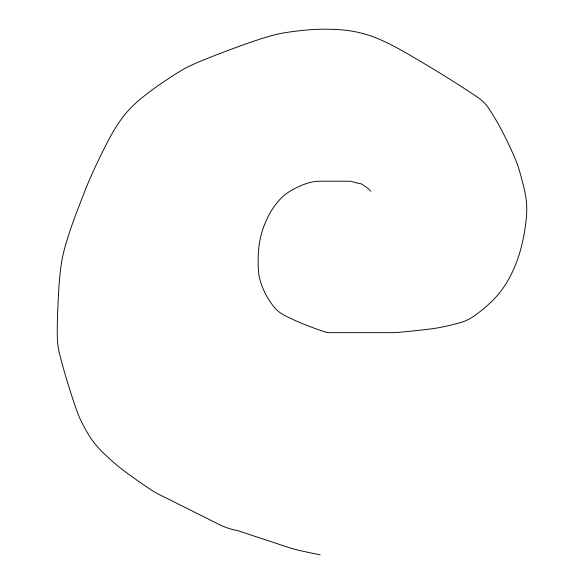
<?xml version="1.0" encoding="UTF-8"?>
<svg xmlns="http://www.w3.org/2000/svg" width="584" height="584" viewBox="0 0 584 584"><rect width="100%" height="100%" fill="white"/><g stroke="black" fill="none" stroke-linecap="round" stroke-linejoin="round"><path stroke-width="0.88" d="M370.65 191.311A19.454 19.454 0 0 0 363.598 185.508A7.329 7.329 0 0 0 358.415 183.354L350.458 181.215L320.171 181.215A41.406 41.406 0 0 0 307.075 183.339A84.519 84.519 0 0 0 289.883 191.311A46.8 46.8 0 0 0 279.488 199.903A73.343 73.343 0 0 0 269.684 213.649A93.163 93.163 0 0 0 262.012 231.884A88.264 88.264 0 0 0 258.515 250.828A142.832 142.832 0 0 0 258.464 270.983A45.756 45.756 0 0 0 260.661 282.182A89.294 89.294 0 0 0 263.91 290.598A68.649 68.649 0 0 0 267.545 297.636A78.008 78.008 0 0 0 274.48 307.512A28.193 28.193 0 0 0 279.787 312.476A42.267 42.267 0 0 0 285.547 315.951A235.359 235.359 0 0 0 299.979 322.572A349.268 349.268 0 0 0 324.31 331.705A18.841 18.841 0 0 0 330.267 332.668L390.849 332.668A95.491 95.491 0 0 0 399.741 332.252A1128.602 1128.602 0 0 0 430.167 328.989A149.511 149.511 0 0 0 443.205 326.828A270.078 270.078 0 0 0 460.455 322.572A43.749 43.749 0 0 0 473.514 316.418A140.78 140.78 0 0 0 493.349 299.774A91.995 91.995 0 0 0 508.387 279.743A133.371 133.371 0 0 0 519.964 251.894A181.383 181.383 0 0 0 526.52 215.766A81.789 81.789 0 0 0 524.717 191.18A355.722 355.722 0 0 0 519.205 170.061A105.149 105.149 0 0 0 515.219 158.885A340.735 340.735 0 0 0 509.284 145.599A442.92 442.92 0 0 0 501.911 130.736A238.834 238.834 0 0 0 488.691 108.347A39.274 39.274 0 0 0 481.72 100.441A50.874 50.874 0 0 0 476.639 96.572A1123.908 1123.908 0 0 0 451.425 80.249A1352.997 1352.997 0 0 0 402.631 50.983A251.755 251.755 0 0 0 380.746 39.858A117.771 117.771 0 0 0 361.116 33.062A120.428 120.428 0 0 0 340.363 29.762A227.862 227.862 0 0 0 324.361 29.2A181.733 181.733 0 0 0 310.075 29.762A332.873 332.873 0 0 0 286.197 32.514A124.494 124.494 0 0 0 271.823 35.58A282.401 282.401 0 0 0 256.427 40.303A903.251 903.251 0 0 0 229.3 49.961A989.53 989.53 0 0 0 200.896 61.086A217.832 217.832 0 0 0 187.844 66.941A94.309 94.309 0 0 0 179.273 71.693A538.857 538.857 0 0 0 159.695 84.527A276.21 276.21 0 0 0 139.737 99.608A110.303 110.303 0 0 0 128.327 110.537A106.295 106.295 0 0 0 118.742 122.859A190.034 190.034 0 0 0 108.135 140.832A716.561 716.561 0 0 0 94.25 169.134A420.079 420.079 0 0 0 84.731 191.311L76.008 213.956A518.723 518.723 0 0 0 70.956 228.023A412.8 412.8 0 0 0 66.109 243.112A170.981 170.981 0 0 0 63.466 252.967A139.758 139.758 0 0 0 61.094 265.552A270.085 270.085 0 0 0 59.188 283.255A510.328 510.328 0 0 0 58.48 294.431L57.655 312.476A526.615 526.615 0 0 0 57.254 332.96A120.815 120.815 0 0 0 57.655 342.764A62.408 62.408 0 0 0 59.312 352.838A593.446 593.446 0 0 0 67.751 383.155A813.432 813.432 0 0 0 73.628 401.529A349.181 349.181 0 0 0 77.847 413.443A85.79 85.79 0 0 0 81.468 421.757A191.077 191.077 0 0 0 87.943 433.635A88.746 88.746 0 0 0 101.558 451.184A222.832 222.832 0 0 0 128.327 474.026A703.012 703.012 0 0 0 151.044 489.823A70.569 70.569 0 0 0 158.622 494.217L219.204 524.505A68.277 68.277 0 0 0 237.79 530.63L286.671 546.843A133.751 133.751 0 0 0 298.015 550.07A493.276 493.276 0 0 0 320.171 554.8"/></g></svg>
